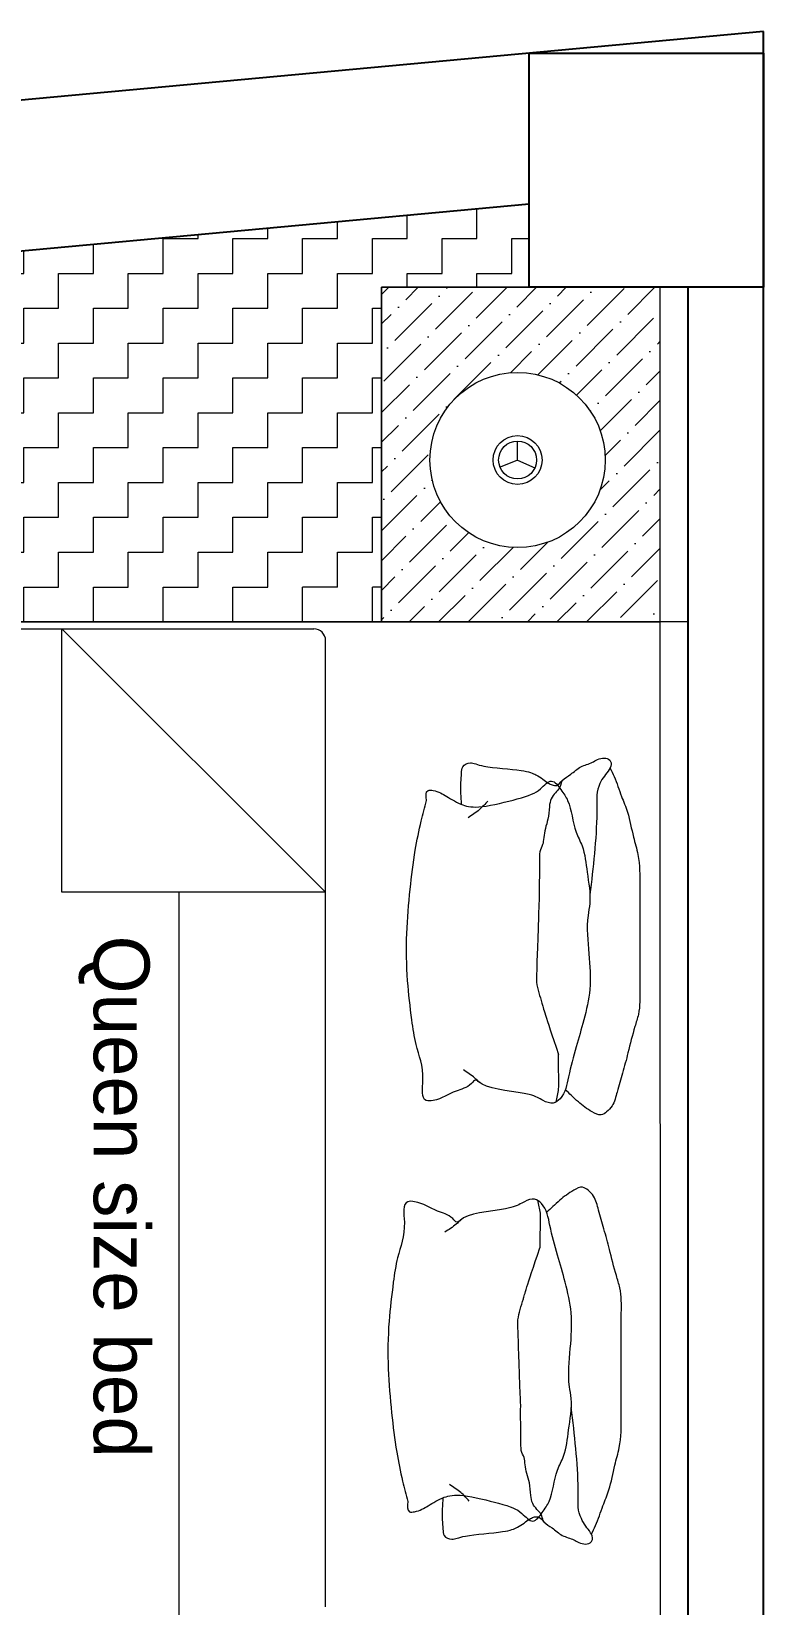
# Model space of a CAD drawing. Header units: inches. Extents: x -9985691 to 3643, y -3270716 to 4788.
# Drawn here: x -4985698.1 to -4985654.4, y -3262903.1 to -3262809.1 of the extents above; entities that cross this region are included whole.
import ezdxf

# ---------------------------------------------------------------- set-up
doc = ezdxf.new("R2010")
doc.units = ezdxf.units.IN
doc.header["$LTSCALE"] = 2
doc.header["$MEASUREMENT"] = 0
doc.linetypes.add('ACAD_ISO02W100', pattern=[15, 12, -3])
doc.layers.get('0').update_dxf_attribs({"linetype": 'CONTINUOUS'})
for name, color, linetype, lineweight in [('Elevation2', 212, 'CONTINUOUS', 20), ('Elevation3', 74, 'CONTINUOUS', 13), ('HATCH', 60, 'ACAD_ISO02W100', 13)]:
    doc.layers.add(name, color=color, linetype=linetype, lineweight=lineweight)
doc.layers.add('Text-external', color=7, linetype='CONTINUOUS')
doc.styles.add('WD-75', font='ARIALN.TTF', dxfattribs={"height": 150})

# ---------------------------------------------------------------- blocks, each defined once
blk = doc.blocks.new('GFHH')
at = {"layer": 'Elevation2', "linetype": 'ByBlock'}
h = blk.add_hatch(dxfattribs=at)
h.set_pattern_fill('ZIGZAG', color=252, scale=500)
h.set_pattern_definition([(360, (690508.877, -565585.635), (62.5, 62.5), [62.5, -62.5]), (90, (690571.377, -565585.635), (-62.5, 62.5), [62.5, -62.5])])
edge = h.paths.add_edge_path()
edge.add_line((-550, 900), (-550, 1500))
edge.add_line((-550, 1500), (-285, 1500))
edge.add_line((-285, 1500), (-285, 1648.9))
edge.add_line((-285, 1648.9), (-3065.4, 1391.5))
edge.add_line((-3065.4, 1391.5), (-3065.4, -1484.3))
edge.add_line((-3065.4, -1484.3), (-650, -1484.3))
edge.add_line((-650, -1484.3), (-650, -900))
edge.add_line((-650, -900), (-2400, -900))
edge.add_line((-2400, -900), (-2400, 900))
edge.add_line((-2400, 900), (-650, 900.1))
at = {"layer": 'HATCH', "true_color": 0x8a5224}
h = blk.add_hatch(dxfattribs=at)
h.set_pattern_fill('ANSI36', color=27, scale=300, angle=4e-19)
edge = h.paths.add_edge_path(flags=16)
edge.add_arc((-305.8, 1190.3), 157.1, 0, 360)
edge = h.paths.add_edge_path()
edge.add_line((-50, 900), (-50, 1500))
edge.add_line((-50, 1500), (-550, 1500))
edge.add_line((-550, 1500), (-550, 900))
edge.add_line((-550, 900), (-50, 900))
at = {"layer": 'Elevation2', "linetype": 'ByBlock'}
for points in [[(-50, 900), (-50, 1500), (-550, 1500), (-550, 900), (-50, 900)], [(-1816.8, -900), (0, -900), (0, 900), (-1816.8, 900)]]:
    blk.add_lwpolyline(points, dxfattribs=at)
at = {"layer": 'Elevation3', "linetype": 'ByBlock'}
for p, q in [((-1816.8, 887.5), (-671, 887.5)), ((-1122.5, 415), (-1122.5, 887.5)), ((-1122.5, 887.5), (-650, 415)), ((-671, 887.5), (-671, 887.5)), ((-650, 900.1), (-50, 900.1)), ((-650, -866.5), (-650, 866.5)), ((-650, 415), (-1122.5, 415)), ((-912.5, -887.5), (-912.5, 415))]:
    blk.add_line(p, q, dxfattribs=at)
at = {"layer": 'Elevation3', "color": 252, "linetype": 'ByBlock'}
blk.add_lwpolyline([(-550, 900), (-550, 1500), (-285, 1500), (-285, 1648.9), (-3065.4, 1391.5), (-3065.4, -1484.3), (-650, -1484.3), (-650, -900), (-2400, -900), (-2400, 900), (-650, 900.1)], dxfattribs=at)
at = {"layer": 'Elevation3', "linetype": 'ByBlock'}
for points in [[(-305.8, 1190.3), (-305.8, 1224.3)], [(-305.8, 1190.3), (-337.3, 1177.3)], [(-305.8, 1190.3), (-274.9, 1176.1)], [(-50, -900), (-50, 900)]]:
    blk.add_lwpolyline(points, dxfattribs=at)
for radius in [157.1, 43.9, 34]:
    blk.add_circle((-305.8, 1190.3), radius, dxfattribs=at)
blk.add_arc((-671, 866.5), 21, 0, 90, dxfattribs=at)
for points, knots in [([(-406.2, 572.6), (-407.2, 585.8), (-408.5, 604.7), (-406.3, 626.7), (-405.9, 642.5), (-388.9, 649.9), (-371.9, 639.4), (-292.1, 634.5), (-274.3, 626.6), (-261, 618.8), (-252.5, 611), (-244.1, 607.3), (-233.6, 605.2), (-225, 618.2), (-209, 626.4), (-193.7, 642.1), (-174.6, 645.5), (-160.2, 655.5), (-143, 657.7), (-136.8, 645), (-141.6, 634), (-150.8, 623.6), (-159.8, 608.6), (-164.8, 590.7), (-163.7, 573.2), (-164.1, 513.5), (-170.4, 459.8), (-176.2, 410.6)], [0, 0, 0, 0, 39.279679, 56.298797, 67.843727, 83.025594, 100.916595, 124.893337, 144.655275, 159.022917, 170.926251, 178.741009, 186.714563, 200.228748, 218.957243, 241.653385, 263.756398, 274.120971, 296.098831, 301.18415, 313.507406, 328.27079, 343.925505, 365.299491, 382.763969, 396.259244, 544.552639, 544.552639, 544.552639, 544.552639]), ([(-140.2, 637.9), (-137.7, 632.8), (-129.4, 616.5), (-121, 589.2), (-105.8, 554.1), (-100.2, 518.1), (-86.5, 475), (-86.7, 419), (-86.6, 356.3), (-86.5, 294.8), (-86.9, 243.9), (-86, 203.1), (-98.6, 166), (-106.9, 130.6), (-117.3, 91.2), (-127.2, 60), (-132.9, 34.2), (-144.9, 21.6), (-157.6, 12.8), (-177, 23.6), (-193.8, 35.4), (-208.9, 50.1), (-216.7, 57.3), (-220.4, 60.7)], [0, 0, 0, 0, 16.93626, 54.963102, 85.384586, 131.157263, 163.522863, 220.606873, 297.164288, 352.356861, 404.878817, 450.357535, 473.036625, 521.833866, 559.621534, 594.836482, 621.302432, 635.790156, 646.939544, 663.821432, 694.441308, 711.44347, 726.489475, 726.489475, 726.489475, 726.489475]), ([(-469.4, 579.4), (-472.5, 567.2), (-480.1, 537.8), (-491, 485.1), (-499, 417.7), (-506, 339.5), (-504.5, 260.7), (-496.7, 195), (-488, 133.8), (-470.2, 94.6), (-480.3, 39.3), (-444.7, 42.1), (-421.2, 59.1), (-393.9, 64.4), (-380.6, 81.9), (-365, 60.7), (-282.7, 56.5), (-261.7, 41.4), (-243, 33.8), (-220.6, 50.2), (-214.5, 89.2), (-201.5, 135.9), (-186.2, 187.6), (-173.3, 243.3), (-177.8, 306.3), (-183.3, 357.9), (-173.4, 406.2), (-181.7, 448), (-185.5, 492.5), (-207.3, 531.7), (-208.8, 571), (-227.2, 597.9), (-245.2, 622.5), (-267.5, 594.9), (-292.1, 585.5), (-376.4, 564.7), (-407.1, 571), (-431.3, 586.2), (-450.1, 597.2), (-471.3, 599.5), (-470.2, 587.4), (-469.4, 579.4)], [0, 0, 0, 0, 37.675347, 90.949896, 161.600006, 241.028952, 326.329738, 396.799252, 441.386682, 506.500813, 543.556107, 555.733149, 600.114079, 630.749821, 640.498362, 652.454963, 690.466927, 711.616066, 730.444411, 744.806435, 787.228832, 842.265528, 892.665084, 948.518294, 1012.501781, 1081.053029, 1102.591058, 1159.126257, 1207.214011, 1234.191709, 1292.56178, 1315.805567, 1338.439412, 1362.510795, 1396.721915, 1424.668303, 1450.723197, 1483.408718, 1509.994007, 1519.126789, 1537.654429, 1537.654429, 1537.654429, 1537.654429]), ([(-226.8, 614.4), (-227.7, 610.1), (-229.5, 602), (-238.5, 593.1), (-246.8, 582.8), (-249.6, 565.8), (-250.1, 547.5), (-258.5, 524.2), (-259.3, 498.3), (-266.7, 491.7), (-266.7, 468.1), (-266.2, 447.5), (-267.8, 427.5), (-266.7, 410.8), (-267.2, 400.1), (-267.5, 395.6)], [0, 0, 0, 0, 16.162314, 30.232094, 46.460824, 64.88182, 93.37719, 114.890434, 156.852411, 189.510156, 215.472282, 244.719372, 266.910563, 290.501654, 307.226996, 307.226996, 307.226996, 307.226996]), ([(-359.4, 578.6), (-364.2, 573.3), (-374.5, 561.7), (-387.6, 553.3), (-394.6, 548.8)], [0, 0, 0, 0, 21.269619, 46.30416, 46.30416, 46.30416, 46.30416]), ([(-267.5, 395.6), (-272.4, 259.3), (-271.3, 243.7), (-262.6, 219.7), (-257.6, 198), (-232.3, 124.1)], [474.121553, 474.121553, 474.121553, 474.121553, 484.878784, 533.450276, 568.269013, 568.269013, 568.269013, 568.269013]), ([(-237, 38.9), (-235, 46.7), (-230.7, 64.2), (-232.8, 92.9), (-232.5, 113.5), (-232.3, 124.1)], [0.869434, 0.869434, 0.869434, 0.869434, 30.757575, 68.157145, 107.969584, 107.969584, 107.969584, 107.969584]), ([(-374.2, 73.6), (-376.9, 76.4), (-385.6, 85.1), (-396, 91.8), (-403, 96.3)], [11.828702, 11.828702, 11.828702, 11.828702, 26.587025, 57.880202, 57.880202, 57.880202, 57.880202]), ([(-502.7, -677.7), (-505.9, -665.6), (-513.4, -636.2), (-524.4, -583.4), (-532.3, -516), (-539.3, -437.9), (-537.9, -359.1), (-530, -293.4), (-521.3, -232.1), (-503.6, -193), (-513.6, -137.6), (-478, -140.5), (-454.6, -157.5), (-427.2, -162.8), (-413.9, -180.2), (-398.4, -159.1), (-316.1, -154.9), (-295, -139.8), (-276.3, -132.2), (-254, -148.6), (-247.8, -187.6), (-234.8, -234.3), (-219.6, -286), (-206.7, -341.7), (-211.1, -404.7), (-216.6, -456.3), (-206.7, -504.5), (-215, -546.4), (-218.8, -590.8), (-240.6, -630), (-242.2, -669.3), (-260.6, -696.3), (-278.5, -720.8), (-300.9, -693.3), (-325.5, -683.8), (-409.7, -663), (-440.5, -669.4), (-464.6, -684.6), (-483.5, -695.5), (-504.7, -697.8), (-503.5, -685.8), (-502.7, -677.7)], [0, 0, 0, 0, 37.675347, 90.949896, 161.600006, 241.028952, 326.329738, 396.799252, 441.386682, 506.500813, 543.556107, 555.733149, 600.114079, 630.749821, 640.498362, 652.454963, 690.466927, 711.616066, 730.444411, 744.806435, 787.228832, 842.265528, 892.665084, 948.518294, 1012.501781, 1081.053029, 1102.591058, 1159.126257, 1207.214011, 1234.191709, 1292.56178, 1315.805567, 1338.439412, 1362.510795, 1396.721915, 1424.668303, 1450.723197, 1483.408718, 1509.994007, 1519.126789, 1537.654429, 1537.654429, 1537.654429, 1537.654429]), ([(-270.3, -137.2), (-268.4, -145), (-264.1, -162.5), (-266.1, -191.3), (-265.8, -211.9), (-265.7, -222.5)], [0.869434, 0.869434, 0.869434, 0.869434, 30.757575, 68.157145, 107.969584, 107.969584, 107.969584, 107.969584]), ([(-173.6, -736.2), (-171, -731.2), (-162.8, -714.8), (-154.3, -687.6), (-139.2, -652.5), (-133.6, -616.5), (-119.8, -573.4), (-120, -517.3), (-120, -454.7), (-119.9, -393.1), (-120.2, -342.3), (-119.3, -301.5), (-131.9, -264.3), (-140.2, -229), (-150.6, -189.5), (-160.5, -158.3), (-166.2, -132.5), (-178.2, -120), (-190.9, -111.2), (-210.3, -122), (-227.1, -133.7), (-242.2, -148.5), (-250.1, -155.7), (-253.8, -159.1)], [0, 0, 0, 0, 16.93626, 54.963102, 85.384586, 131.157263, 163.522863, 220.606873, 297.164288, 352.356861, 404.878817, 450.357535, 473.036625, 521.833866, 559.621534, 594.836482, 621.302432, 635.790156, 646.939544, 663.821432, 694.441308, 711.44347, 726.489475, 726.489475, 726.489475, 726.489475]), ([(-407.6, -171.9), (-410.3, -174.8), (-418.9, -183.5), (-429.3, -190.2), (-436.4, -194.7)], [11.828702, 11.828702, 11.828702, 11.828702, 26.587025, 57.880202, 57.880202, 57.880202, 57.880202]), ([(-300.8, -494), (-305.8, -357.7), (-304.6, -342), (-295.9, -318), (-290.9, -296.4), (-265.7, -222.5)], [474.121553, 474.121553, 474.121553, 474.121553, 484.878784, 533.450276, 568.269013, 568.269013, 568.269013, 568.269013]), ([(-260.1, -712.7), (-261, -708.4), (-262.8, -700.3), (-271.8, -691.5), (-280.1, -681.2), (-282.9, -664.1), (-283.4, -645.9), (-291.8, -622.5), (-292.7, -596.7), (-300, -590), (-300, -566.5), (-299.5, -545.9), (-301.1, -525.9), (-300, -509.2), (-300.5, -498.5), (-300.8, -494)], [0, 0, 0, 0, 16.162314, 30.232094, 46.460824, 64.88182, 93.37719, 114.890434, 156.852411, 189.510156, 215.472282, 244.719372, 266.910563, 290.501654, 307.226996, 307.226996, 307.226996, 307.226996]), ([(-439.6, -671), (-440.5, -684.2), (-441.8, -703.1), (-439.6, -725.1), (-439.3, -740.8), (-422.2, -748.2), (-405.2, -737.8), (-325.4, -732.8), (-307.6, -725), (-294.4, -717.1), (-285.8, -709.4), (-277.5, -705.7), (-266.9, -703.6), (-258.4, -716.5), (-242.4, -724.8), (-227.1, -740.5), (-207.9, -743.9), (-193.5, -753.8), (-176.3, -756), (-170.2, -743.3), (-174.9, -732.3), (-184.2, -721.9), (-193.1, -706.9), (-198.1, -689), (-197, -671.5), (-197.4, -611.8), (-203.8, -558.1), (-209.6, -509)], [0, 0, 0, 0, 39.279679, 56.298797, 67.843727, 83.025594, 100.916595, 124.893337, 144.655275, 159.022917, 170.926251, 178.741009, 186.714563, 200.228748, 218.957243, 241.653385, 263.756398, 274.120971, 296.098831, 301.18415, 313.507406, 328.27079, 343.925505, 365.299491, 382.763969, 396.259244, 544.552639, 544.552639, 544.552639, 544.552639]), ([(-392.8, -676.9), (-397.5, -671.6), (-407.9, -660.1), (-420.9, -651.7), (-428, -647.1)], [0, 0, 0, 0, 21.269619, 46.30416, 46.30416, 46.30416, 46.30416])]:
    blk.add_open_spline(points, degree=3, knots=knots, dxfattribs=at)
at = {"layer": 'Text-external', "insert": (-965.6, -131), "char_height": 100, "attachment_point": 2, "rotation": 270, "style": 'WD-75'}
blk.add_mtext_dynamic_manual_height_columns('{\\fCentury Gothic|b0|i0|c0|p34;Queen size bed}', width=1921.111, gutter_width=1, heights=[0], dxfattribs=at)

msp = doc.modelspace()

# ---------------------------------------------------------------- linework, layer by layer
at = {"ltscale": 0.5}
for p, q in [((-4985654.398, -3262977.143), (-4985654.398, -3262809.073)), ((-4985668.398, -3262819.407), (-4985767.029, -3262828.538)), ((-4985658.898, -3262977.143), (-4985658.898, -3262824.369))]:
    msp.add_line(p, q, dxfattribs=at)
msp.add_lwpolyline([(-4985654.398, -3262809.073), (-4985927.976, -3262834.4), (-4985940.005, -3263072.11)], dxfattribs=at)
msp.add_lwpolyline([(-4985668.398, -3262810.369), (-4985654.398, -3262810.369), (-4985654.398, -3262824.369), (-4985668.398, -3262824.369)], close=True, dxfattribs=at)

# ---------------------------------------------------------------- block references
at = {"layer": 'Elevation2', "linetype": 'ByBlock', "xscale": 0.03333256384414479, "yscale": 0.03333256384414479, "zscale": 0.03333256384414479, "rotation": 0.001510264620625345}
msp.add_blockref('GFHH', (-4985658.897, -3262874.368), dxfattribs=at)

doc.saveas('drawing.dxf')
